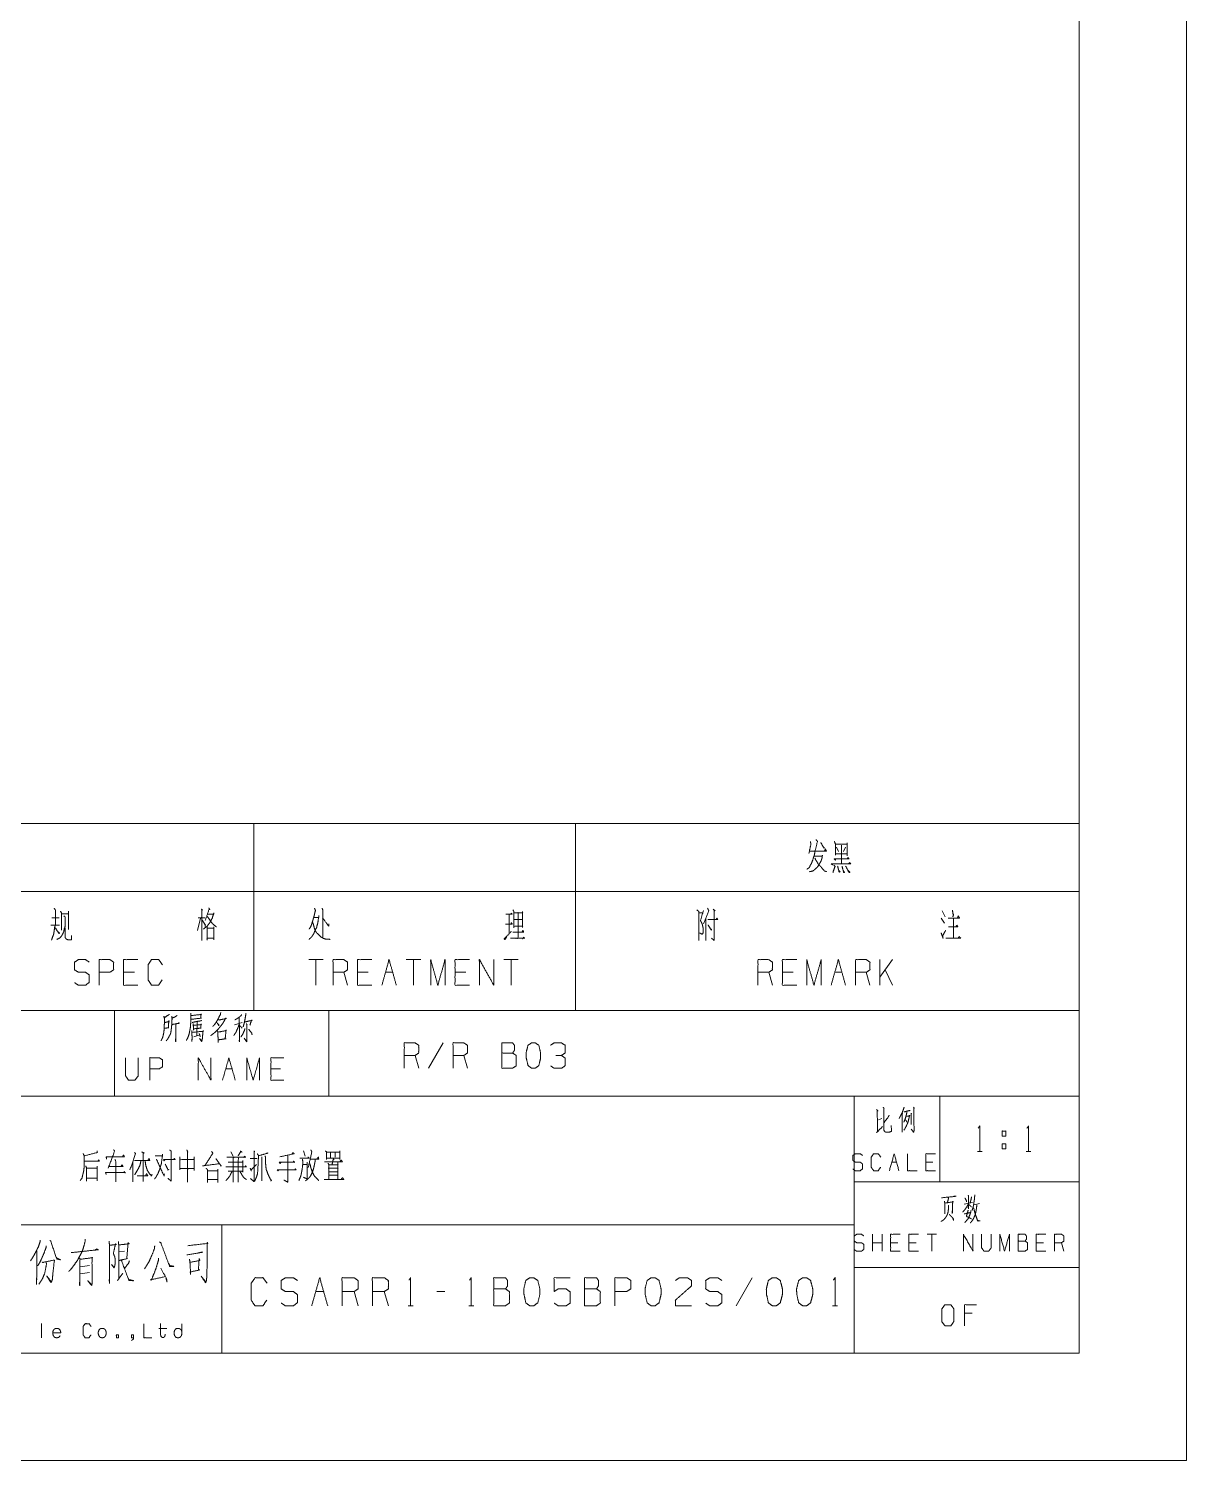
# Model space of a CAD drawing. Header units: millimetres. Extents: x 0 to 841, y 0 to 594.
# Drawn here: x 733 to 841, y 0 to 133.6 of the extents above; entities that cross this region are included whole.
import ezdxf

# ---------------------------------------------------------------- set-up
doc = ezdxf.new("R2010")
doc.units = ezdxf.units.MM
doc.layers.add('101', color=7, linetype='Continuous', true_color=0xffffff)

msp = doc.modelspace()

# ---------------------------------------------------------------- linework, layer by layer
at = {"layer": '101', "color": 133, "linetype": 'Continuous', "lineweight": 18}
for p, q in [((841, 0), (841, 594)), ((831, 10), (831, 584)), ((651, 42), (831, 42)), ((741, 42), (741, 34)), ((761, 42), (761, 34)), ((651, 34), (831, 34)), ((810, 34), (810, 10)), ((818, 34), (818, 26)), ((810, 26), (831, 26)), ((701, 22), (810, 22)), ((751, 22), (751, 10)), ((810, 18), (831, 18)), ((25, 10), (831, 10)), ((651, 10), (831, 10)), ((0, 0), (841, 0))]:
    msp.add_line(p, q, dxfattribs=at)
at = {"layer": '101', "color": 72, "linetype": 'Continuous', "lineweight": 18}
for p, q in [((729, 59.46), (754, 59.46)), ((754, 59.46), (754, 53.11)), ((754, 59.46), (784, 59.46)), ((784, 59.46), (784, 53.11)), ((784, 59.46), (831, 59.46)), ((831, 59.46), (831, 53.11)), ((808.27, 57.53), (809.36, 57.53)), ((809.36, 57.65), (809.36, 56.43)), ((806.33, 56.4), (807, 56.4)), ((808.29, 56.62), (809.36, 56.62)), ((808.36, 57.25), (808.55, 56.83)), ((808.83, 57.43), (808.83, 55.68)), ((809.19, 57.25), (809.01, 56.83)), ((729, 53.11), (754, 53.11)), ((754, 53.11), (784, 53.11)), ((754, 53.11), (754, 42)), ((784, 53.11), (831, 53.11)), ((784, 53.11), (784, 42)), ((831, 53.11), (831, 42)), ((736.1, 51.03), (736.7, 51.03)), ((736.7, 51.25), (736.7, 49.55)), ((777.81, 50.95), (777.81, 49.13)), ((795.52, 51.1), (795.87, 51.1)), ((796.84, 51.45), (797.02, 51.3)), ((818.21, 51.3), (818.51, 50.75)), ((735.06, 49.95), (735.87, 49.95)), ((735.15, 50.65), (735.82, 50.65)), ((749.02, 50.6), (748.74, 49.45)), ((759.6, 50.68), (760.03, 50.68)), ((778.25, 50.48), (779.03, 50.48)), ((796.17, 50.6), (796.17, 48.53)), ((818.12, 50.6), (818.42, 50.13)), ((742.85, 45.56), (741.84, 45.56)), ((760.45, 46.74), (759.11, 46.74)), ((759.78, 46.74), (759.78, 44.36)), ((762.73, 44.36), (762.39, 45.56)), ((764.67, 45.56), (763.66, 45.56)), ((766.27, 45.56), (766.94, 45.56)), ((769.56, 46.74), (768.21, 46.74)), ((768.88, 46.74), (768.88, 44.36)), ((773.77, 45.56), (772.76, 45.56)), ((778.66, 46.74), (777.32, 46.74)), ((777.99, 46.74), (777.99, 44.36)), ((802.37, 44.36), (802.04, 45.56)), ((804.31, 45.56), (803.31, 45.56)), ((808.19, 45.56), (808.87, 45.56)), ((811.48, 44.36), (811.14, 45.56)), ((812.41, 44.36), (812.41, 46.74)), ((813.58, 46.74), (812.41, 45.09)), ((813.58, 44.36), (812.91, 45.79)), ((729, 42), (754, 42)), ((754, 42), (784, 42)), ((784, 42), (831, 42)), ((748.7, 40.95), (748.68, 39.64)), ((752.19, 40.66), (752.91, 40.86)), ((748.4, 39.55), (748.95, 39.71)), ((771.65, 38.97), (770.3, 36.6)), ((769.37, 36.6), (769.04, 37.8)), ((773.92, 36.6), (773.59, 37.8)), ((751.37, 36.54), (751.96, 36.54)), ((756.48, 36.54), (755.59, 36.54)), ((812.26, 31.78), (812.58, 31.9)), ((823.82, 29.56), (824.16, 29.56)), ((823.82, 29.56), (823.82, 29.09)), ((744.79, 28.42), (745.46, 28.42)), ((751.85, 28.79), (752.06, 28.39)), ((754.75, 28.32), (754.75, 26.09)), ((758.61, 28.89), (758.79, 28.39)), ((761.59, 28.74), (761.59, 28.29)), ((821.51, 28.84), (821.94, 28.84)), ((826.06, 28.84), (826.49, 28.84)), ((738.4, 27.27), (739.36, 27.27)), ((739.36, 27.47), (739.36, 26.09)), ((741.97, 26.82), (741.88, 26.99)), ((742.71, 27.84), (742.71, 25.99)), ((743.96, 26.77), (743.88, 26.57)), ((758.54, 27.62), (758.91, 27.62)), ((760.97, 26.92), (761.82, 26.92)), ((813.52, 27.84), (813.96, 27.84)), ((817.35, 27.84), (816.69, 27.84)), ((738.4, 26.34), (739.38, 26.34)), ((753.69, 26.32), (754, 26.04)), ((760.97, 26.62), (761.8, 26.62)), ((820.26, 23.91), (821.05, 24.07)), ((821.16, 23.85), (821.7, 23.97)), ((811.72, 19.53), (811.72, 21.1)), ((812.61, 20.32), (811.72, 20.32)), ((812.61, 19.53), (812.61, 21.1)), ((814.08, 20.32), (813.41, 20.32)), ((815.78, 20.32), (815.11, 20.32)), ((817.7, 21.1), (816.81, 21.1)), ((817.25, 21.1), (817.25, 19.53)), ((827.66, 20.32), (826.99, 20.32)), ((829.58, 19.53), (829.36, 20.32)), ((739.33, 19.73), (739.14, 19.63)), ((741.92, 19.53), (741.4, 19.46)), ((738.65, 18.18), (737.79, 18.08)), ((737.79, 17.42), (738.65, 17.53)), ((800.48, 17.05), (799, 14.43)), ((759.77, 15.75), (760.51, 15.75)), ((763.71, 14.43), (763.34, 15.75)), ((766.54, 14.43), (766.16, 15.75)), ((771.82, 15.75), (771.08, 15.75)), ((768.39, 14.43), (768.86, 14.43)), ((774.05, 14.43), (774.51, 14.43)), ((807.99, 14.43), (808.46, 14.43)), ((821, 13.74), (820.31, 13.74)), ((734.19, 12.78), (734.19, 11.45)), ((745.13, 12.32), (745.87, 12.32))]:
    msp.add_line(p, q, dxfattribs=at)
for points, knots in [([(806.45, 57.95), (806.58, 57.78), (806.35, 56.83), (806.28, 56.48), (806.1, 55.93), (806.01, 55.7), (805.9, 55.53), (805.83, 55.35), (805.59, 55.18)], [0, 0, 0.069942, 0.388866, 0.505377, 0.693886, 0.772765, 0.839527, 0.901122, 1, 1]), ([(805.92, 57.78), (805.97, 57.53), (805.78, 56.65)], [0, 0, 0.221867, 1, 1]), ([(806.89, 57.68), (807.19, 57.13), (807.23, 57.22)], [0, 0, 0.855278, 1, 1]), ([(808.15, 57.78), (808.25, 57.55), (808.25, 56.48)], [0, 0, 0.187893, 1, 1]), ([(807.04, 56.5), (807, 56.2), (806.91, 55.93), (806.77, 55.68), (806.58, 55.38), (806.36, 55.18), (806.17, 55.02), (805.85, 54.95)], [0, 0, 0.143873, 0.28145, 0.418243, 0.588498, 0.72734, 0.844313, 1, 1]), ([(805.87, 56.88), (807.41, 56.88), (807.32, 57.08), (807.23, 56.88)], [0, 0, 0.778575, 0.889287, 1, 1]), ([(806.35, 56.2), (806.42, 56.05), (806.56, 55.83), (806.66, 55.65), (806.89, 55.43), (807.04, 55.23), (807.23, 55.02), (807.42, 54.95)], [0, 0, 0.098118, 0.255352, 0.376439, 0.566724, 0.711647, 0.876673, 1, 1]), ([(808.27, 56.12), (808.25, 56.03), (808.13, 56.15), (809.52, 56.15), (809.44, 56.28), (809.35, 56.15)], [0, 0, 0.051291, 0.14011, 0.845356, 0.922678, 1, 1]), ([(808.06, 55.68), (807.97, 55.58), (807.86, 55.68), (809.67, 55.68), (809.59, 55.8), (809.47, 55.68)], [0, 0, 0.055572, 0.116275, 0.86698, 0.926776, 1, 1]), ([(808.11, 55.55), (808.22, 55.45), (808.02, 54.88)], [0, 0, 0.193662, 1, 1]), ([(808.46, 55.48), (808.6, 54.9), (808.69, 54.95), (808.55, 55.1)], [0, 0, 0.658059, 0.770917, 1, 1]), ([(808.87, 55.48), (809.03, 54.88), (809.1, 54.88), (808.98, 55.08)], [0, 0, 0.669915, 0.746209, 1, 1]), ([(809.21, 55.48), (809.54, 54.85), (809.61, 54.9), (809.44, 55.08)], [0, 0, 0.679063, 0.761932, 1, 1]), ([(735.36, 51.55), (735.48, 51.35), (735.48, 50), (735.39, 49.7), (735.36, 49.38), (735.29, 49.03), (735.2, 48.83), (735.11, 48.55)], [0, 0, 0.07613, 0.5131, 0.614332, 0.720149, 0.835725, 0.906503, 1, 1]), ([(736.26, 50.83), (736.38, 50.73), (736.38, 49.85), (736.3, 49.6), (736.26, 49.38), (736.19, 49.2), (736.05, 48.95), (735.91, 48.78), (735.62, 48.63)], [0, 0, 0.062448, 0.405845, 0.509909, 0.599296, 0.673368, 0.786085, 0.874378, 1, 1]), ([(735.96, 51.25), (736.05, 51.1), (736.05, 49.5)], [0, 0, 0.098135, 1, 1]), ([(749.09, 51.45), (749.2, 51.35), (749.14, 51.43), (749.14, 48.53), (749.14, 50.65), (748.79, 50.65), (749.44, 50.65)], [0, 0, 0.023251, 0.037905, 0.50042, 0.839332, 0.895705, 1, 1]), ([(749.71, 51), (750.26, 51), (750.27, 51.1), (750.11, 50.62), (749.88, 50.18), (749.62, 49.85), (749.3, 49.6)], [0, 0, 0.220962, 0.261916, 0.463925, 0.66768, 0.836827, 1, 1]), ([(749.78, 51.58), (749.88, 51.43), (749.81, 51.45), (749.46, 50.38)], [0, 0, 0.13214, 0.186072, 1, 1]), ([(760.06, 50.85), (759.95, 50.13), (759.88, 49.9), (759.85, 49.73), (759.74, 49.55), (759.65, 49.35), (759.6, 49.2), (759.48, 49), (759.37, 48.85), (759.14, 48.63)], [0, 0, 0.296657, 0.392145, 0.464431, 0.547268, 0.635796, 0.700207, 0.795433, 0.869797, 1, 1]), ([(759.65, 51.55), (759.74, 51.33), (759.65, 51), (759.62, 50.83), (759.55, 50.6), (759.48, 50.35), (759.41, 50.13), (759.35, 49.93), (759.27, 49.77), (759.16, 49.6)], [0, 0, 0.116543, 0.278921, 0.364996, 0.478698, 0.603951, 0.717653, 0.817404, 0.901342, 1, 1]), ([(760.36, 51.53), (760.43, 51.35), (760.43, 48.83)], [0, 0, 0.069549, 1, 1]), ([(777.49, 50.98), (778.1, 50.98), (778.02, 51.08), (777.99, 50.95)], [0, 0, 0.704257, 0.847777, 1, 1]), ([(778.17, 51.38), (778.25, 51.23), (778.25, 49.73), (778.25, 49.85), (779.07, 49.85), (779.07, 49.73), (779.07, 51.23), (779.07, 51.12), (778.25, 51.12), (778.64, 51.12), (778.64, 48.73), (777.94, 48.73), (779.28, 48.73), (779.19, 48.78), (779.17, 48.83), (779.07, 48.67)], [0, 0, 0.016858, 0.162097, 0.1742, 0.25293, 0.265033, 0.410273, 0.419956, 0.498685, 0.536336, 0.768719, 0.837177, 0.967248, 0.97708, 0.982216, 1, 1]), ([(795.34, 51.38), (795.5, 51.23), (795.5, 48.53)], [0, 0, 0.074913, 1, 1]), ([(795.94, 51.33), (795.66, 50.38), (795.77, 50.2), (795.84, 50.02), (795.91, 49.68), (795.91, 49.25), (795.84, 49.1), (795.59, 49.23)], [0, 0, 0.379815, 0.458216, 0.53054, 0.667364, 0.830219, 0.893762, 1, 1]), ([(796.33, 51.53), (796.44, 51.3), (795.96, 50.08)], [0, 0, 0.159091, 1, 1]), ([(796.95, 51.35), (796.95, 48.53), (796.68, 48.75)], [0, 0, 0.890393, 1, 1]), ([(818.78, 50.62), (819.84, 50.62), (819.71, 50.83), (819.66, 50.65)], [0, 0, 0.71726, 0.876312, 1, 1]), ([(819.17, 51.35), (819.26, 50.87), (819.27, 50.98), (819.22, 50.75)], [0, 0, 0.592181, 0.716654, 1, 1]), ([(735.47, 49.7), (735.82, 49.17), (735.87, 49.23), (735.73, 49.33)], [0, 0, 0.720073, 0.802972, 1, 1]), ([(736.4, 49.7), (736.4, 48.78), (736.49, 48.65), (736.63, 48.6), (736.99, 48.6), (736.99, 48.98)], [0, 0, 0.472768, 0.55099, 0.627679, 0.808336, 1, 1]), ([(749.18, 50.43), (749.48, 49.95), (749.48, 50.02), (749.44, 49.83)], [0, 0, 0.668987, 0.758254, 1, 1]), ([(749.62, 49.8), (749.62, 48.55), (749.62, 48.73), (750.26, 48.73), (750.26, 48.6), (750.26, 49.8), (750.26, 49.68), (749.69, 49.68)], [0, 0, 0.306602, 0.349526, 0.505604, 0.536265, 0.830602, 0.861262, 1, 1]), ([(749.64, 50.78), (749.81, 50.55), (750.01, 50.25), (750.18, 50.05), (750.5, 49.8)], [0, 0, 0.217567, 0.489372, 0.692334, 1, 1]), ([(759.48, 50.2), (759.55, 50.02), (759.6, 49.83), (759.64, 49.65), (759.81, 49.3), (759.9, 49.2), (760.15, 48.95), (760.29, 48.83), (760.47, 48.73), (760.71, 48.65), (760.94, 48.65), (761.12, 48.63)], [0, 0, 0.075191, 0.157625, 0.228746, 0.384954, 0.438123, 0.57826, 0.653442, 0.734324, 0.837338, 0.928876, 1, 1]), ([(760.4, 50.65), (760.98, 49.85), (760.98, 50.08)], [0, 0, 0.814828, 1, 1]), ([(777.48, 50.05), (778.1, 50.05), (778.02, 50.2), (777.99, 50.08)], [0, 0, 0.676582, 0.857942, 1, 1]), ([(778.17, 49.3), (779.17, 49.3), (779.1, 49.48), (779.03, 49.33)], [0, 0, 0.739682, 0.878253, 1, 1]), ([(796.35, 50.48), (797.27, 50.48), (797.2, 50.62), (797.14, 50.5)], [0, 0, 0.752913, 0.888751, 1, 1]), ([(796.37, 50), (796.68, 49.48), (796.7, 49.58), (796.61, 49.6)], [0, 0, 0.760424, 0.886218, 1, 1]), ([(818.12, 49.23), (818.3, 48.73), (818.27, 48.95), (818.53, 49.48)], [0, 0, 0.393943, 0.563123, 1, 1]), ([(819.26, 50.6), (819.26, 48.75), (818.55, 48.75), (819.94, 48.75), (819.8, 48.9), (819.71, 48.75)], [0, 0, 0.426898, 0.590045, 0.912258, 0.959824, 1, 1]), ([(818.8, 49.8), (819.68, 49.8), (819.59, 49.95), (819.5, 49.83)], [0, 0, 0.72982, 0.873606, 1, 1]), ([(777.57, 48.85), (777.41, 48.6), (777.34, 48.67), (778.02, 49.38)], [0, 0, 0.214444, 0.28903, 1, 1]), ([(739.56, 44.36), (739.56, 46.74), (740.57, 46.74), (740.91, 46.51), (740.91, 45.79), (740.55, 45.56), (739.56, 45.56)], [0, 0, 0.40114, 0.571306, 0.639585, 0.762039, 0.832809, 1, 1]), ([(743.18, 44.36), (741.84, 44.36), (741.84, 46.74), (743.18, 46.74)], [0, 0, 0.265394, 0.734606, 1, 1]), ([(761.38, 44.36), (761.38, 46.74), (762.39, 46.74), (762.73, 46.51), (762.73, 45.79), (762.39, 45.56), (761.38, 45.56)], [0, 0, 0.400956, 0.571043, 0.639279, 0.761676, 0.829913, 1, 1]), ([(765, 44.36), (763.66, 44.36), (763.66, 46.74), (765, 46.74)], [0, 0, 0.265387, 0.734613, 1, 1]), ([(774.11, 44.36), (772.76, 44.36), (772.76, 46.74), (774.11, 46.74)], [0, 0, 0.265387, 0.734613, 1, 1]), ([(801.03, 44.36), (801.03, 46.74), (802.04, 46.74), (802.37, 46.51), (802.37, 45.79), (802.04, 45.56), (801.03, 45.56)], [0, 0, 0.400956, 0.571043, 0.639279, 0.761676, 0.829913, 1, 1]), ([(804.65, 44.36), (803.31, 44.36), (803.31, 46.74), (804.65, 46.74)], [0, 0, 0.265387, 0.734613, 1, 1]), ([(810.14, 44.36), (810.14, 46.74), (811.14, 46.74), (811.48, 46.51), (811.48, 45.79), (811.14, 45.56), (810.14, 45.56)], [0, 0, 0.400946, 0.57103, 0.639276, 0.76167, 0.829917, 1, 1]), ([(737.27, 44.59), (737.6, 44.36), (738.29, 44.36), (738.63, 44.61), (738.63, 45.31), (738.29, 45.56), (737.62, 45.56), (737.27, 45.79), (737.27, 46.51), (737.62, 46.74), (738.29, 46.74), (738.63, 46.51)], [0, 0, 0.06804, 0.18406, 0.254518, 0.372334, 0.442792, 0.555847, 0.626369, 0.748394, 0.818916, 0.931971, 1, 1]), ([(745.44, 44.84), (745.11, 44.36), (744.45, 44.36), (744.12, 44.84), (744.12, 46.26), (744.45, 46.74), (745.12, 46.74), (745.46, 46.26)], [0, 0, 0.114572, 0.243362, 0.357934, 0.638582, 0.753153, 0.885428, 1, 1]), ([(770.49, 44.36), (770.49, 46.74), (771.16, 44.36), (771.83, 46.74), (771.83, 44.36)], [0, 0, 0.245192, 0.499999, 0.754808, 1, 1]), ([(775.04, 44.36), (775.04, 46.74), (776.38, 44.36), (776.38, 46.74)], [0, 0, 0.317575, 0.682425, 1, 1]), ([(805.58, 44.36), (805.58, 46.74), (806.25, 44.36), (806.93, 46.74), (806.93, 44.36)], [0, 0, 0.245192, 0.5, 0.754808, 1, 1]), ([(807.86, 44.36), (808.53, 46.74), (809.2, 44.36)], [0, 0, 0.500002, 1, 1]), ([(746.11, 41.63), (746.04, 41.59), (745.62, 41.3), (745.59, 41.48), (745.64, 41.3), (745.64, 40.72), (745.62, 40.37), (745.61, 40.13), (745.58, 39.89), (745.53, 39.67), (745.47, 39.44), (745.39, 39.29), (745.33, 39.16)], [0, 0, 0.024358, 0.186804, 0.243941, 0.30215, 0.48502, 0.597665, 0.675192, 0.753198, 0.825095, 0.898193, 0.953349, 1, 1]), ([(746.84, 41.54), (746.59, 41.37), (746.36, 41.3), (746.33, 41.48), (746.36, 41.21), (746.34, 40.95), (746.33, 40.66), (746.31, 40.42), (746.28, 40.19), (746.25, 39.95), (746.2, 39.78), (746.12, 39.64), (746.04, 39.49), (745.97, 39.36), (745.89, 39.25), (745.81, 39.16)], [0, 0, 0.096324, 0.172942, 0.229417, 0.313416, 0.396985, 0.487493, 0.564123, 0.634336, 0.711435, 0.768976, 0.817389, 0.871907, 0.920319, 0.962889, 1, 1]), ([(748.1, 41.74), (748.12, 41.54), (748.12, 41.19), (748.1, 40.86), (748.09, 40.64), (748.06, 40.35), (748.01, 40.11), (747.96, 39.84), (747.9, 39.64), (747.82, 39.44), (747.7, 39.2)], [0, 0, 0.076502, 0.212086, 0.339339, 0.42429, 0.535101, 0.630035, 0.733298, 0.813238, 0.895177, 1, 1]), ([(748.15, 41.52), (749.12, 41.63), (749.07, 41.67), (749.03, 41.28), (749.1, 41.28), (748.14, 41.17)], [0, 0, 0.391098, 0.416931, 0.577599, 0.608935, 1, 1]), ([(750.9, 41.81), (750.88, 41.65), (750.7, 41.3), (750.59, 41.08), (750.46, 40.88), (750.31, 40.66), (750.15, 40.5)], [0, 0, 0.101774, 0.363758, 0.525144, 0.678925, 0.856082, 1, 1]), ([(752.85, 41.63), (752.82, 41.54), (752.62, 41.37), (752.4, 41.21), (752.21, 41.12)], [0, 0, 0.111865, 0.433081, 0.752679, 1, 1]), ([(753.26, 41.72), (753.24, 41.61), (753.16, 41.14), (753.1, 40.84), (752.99, 40.46)], [0, 0, 0.086567, 0.451627, 0.69647, 1, 1]), ([(745.67, 40.31), (745.7, 40.33), (746.06, 40.39), (746.01, 40.37), (746.06, 41.06), (746.09, 40.97), (745.65, 40.86)], [0, 0, 0.022661, 0.239272, 0.269968, 0.676961, 0.732538, 1, 1]), ([(746.34, 40.68), (747.04, 40.81), (747, 40.84), (746.92, 40.79)], [0, 0, 0.834838, 0.895269, 1, 1]), ([(746.7, 40.72), (746.7, 39.09), (746.68, 39.2), (746.7, 39.38)], [0, 0, 0.849783, 0.907772, 1, 1]), ([(748.2, 40.13), (748.21, 39.93), (748.23, 39.42), (748.21, 39.09), (748.2, 39.18), (748.23, 39.4)], [0, 0, 0.147473, 0.523366, 0.768668, 0.835025, 1, 1]), ([(748.23, 39.95), (749.29, 40.06), (749.26, 40.13), (749.24, 40.02), (749.2, 39.51), (749.18, 39.31), (749.12, 39.09), (748.92, 39.38), (749.14, 39.16)], [0, 0, 0.374095, 0.399768, 0.438846, 0.617606, 0.687475, 0.767902, 0.891111, 1, 1]), ([(749.1, 41.08), (749.06, 41.03), (748.67, 40.97), (748.45, 40.92), (748.25, 40.88)], [0, 0, 0.072227, 0.516561, 0.766819, 1, 1]), ([(748.32, 40.77), (748.34, 40.61), (748.37, 40.17), (748.35, 40.28), (749.09, 40.35), (749.03, 40.35), (749.07, 40.75), (749.1, 40.68), (748.34, 40.61)], [0, 0, 0.056491, 0.217479, 0.258026, 0.525926, 0.548657, 0.694187, 0.720809, 1, 1]), ([(750.68, 41.12), (750.73, 41.1), (751.43, 41.25), (751.38, 41.3), (751.26, 41.08), (751.12, 40.84), (750.98, 40.64), (750.82, 40.44), (750.65, 40.24), (750.46, 40.04), (750.26, 39.86), (750.1, 39.75), (749.98, 39.64)], [0, 0, 0.017111, 0.254613, 0.275879, 0.359635, 0.452281, 0.532638, 0.61608, 0.702803, 0.792986, 0.881815, 0.944949, 1, 1]), ([(750.51, 40.88), (750.54, 40.86), (750.71, 40.66), (750.73, 40.55), (750.66, 40.7)], [0, 0, 0.065972, 0.519561, 0.712123, 1, 1]), ([(750.59, 40.08), (750.62, 40.02), (750.65, 39.47), (750.66, 39.4), (750.66, 39), (750.65, 39.18), (750.65, 39.25), (751.41, 39.36), (751.32, 39.36), (751.4, 40.17), (751.43, 40.13), (751.38, 40.11), (750.63, 39.97)], [0, 0, 0.018823, 0.160984, 0.178483, 0.280676, 0.326272, 0.343304, 0.542016, 0.566103, 0.777121, 0.791032, 0.804356, 1, 1]), ([(752.63, 40.75), (752.54, 40.46), (752.43, 40.22), (752.33, 39.97), (752.24, 39.84), (752.13, 39.67)], [0, 0, 0.251924, 0.474148, 0.691346, 0.826684, 1, 1]), ([(752.63, 41.3), (752.65, 39.55), (752.66, 39.07), (752.63, 39.16), (752.65, 39.36)], [0, 0, 0.691288, 0.883891, 0.921008, 1, 1]), ([(752.65, 40.59), (752.85, 40.42), (752.9, 40.33)], [0, 0, 0.729151, 1, 1]), ([(753.15, 40.31), (753.13, 40.19), (752.96, 39.8), (752.79, 39.53)], [0, 0, 0.129627, 0.632972, 1, 1]), ([(753.29, 40.77), (753.36, 40.66), (753.33, 40.68), (753.35, 39.51), (753.35, 39.22), (753.33, 39.07), (753.08, 39.42), (753.33, 39.11)], [0, 0, 0.051679, 0.06628, 0.513621, 0.623337, 0.682713, 0.848091, 1, 1]), ([(753.13, 40.92), (753.83, 41.08), (753.77, 41.1), (753.63, 40.61)], [0, 0, 0.557077, 0.608361, 1, 1]), ([(753.51, 40.24), (753.79, 39.89), (753.83, 39.71)], [0, 0, 0.711827, 1, 1]), ([(748.9, 39.84), (748.96, 39.67), (748.99, 39.53)], [0, 0, 0.579189, 1, 1]), ([(768.03, 36.6), (768.03, 38.97), (769.04, 38.97), (769.37, 38.75), (769.37, 38.02), (769.04, 37.8), (768.03, 37.8)], [0, 0, 0.400956, 0.571043, 0.639279, 0.761676, 0.829913, 1, 1]), ([(772.58, 36.6), (772.58, 38.97), (773.59, 38.97), (773.92, 38.75), (773.92, 38.02), (773.59, 37.8), (772.58, 37.8)], [0, 0, 0.400958, 0.571032, 0.63928, 0.761678, 0.829926, 1, 1]), ([(777.13, 38.02), (777.13, 38.97), (778.14, 38.97), (778.3, 38.75), (778.3, 38.27), (778.14, 38.02), (777.13, 38.02), (777.13, 36.6), (778.12, 36.6), (778.46, 36.82), (778.46, 37.8), (778.14, 38.02)], [0, 0, 0.115916, 0.238846, 0.272469, 0.330427, 0.366583, 0.489514, 0.663388, 0.784159, 0.833485, 0.952452, 1, 1]), ([(780.24, 36.6), (780.58, 36.85), (780.75, 37.55), (780.75, 38.02), (780.58, 38.75), (780.24, 38.97), (779.91, 38.97), (779.57, 38.75), (779.39, 38.02), (779.41, 37.55), (779.57, 36.85), (779.91, 36.6), (780.24, 36.6)], [0, 0, 0.06753, 0.183974, 0.260586, 0.380944, 0.446146, 0.500303, 0.565505, 0.685866, 0.762532, 0.878313, 0.945843, 1, 1]), ([(782.69, 37.8), (783.03, 38.02), (783.03, 38.75), (782.69, 38.97), (782.01, 38.97), (781.67, 38.75)], [0, 0, 0.153862, 0.429847, 0.583709, 0.846112, 1, 1]), ([(742.02, 37.58), (742.02, 35.9), (742.3, 35.48), (742.89, 35.48), (743.2, 35.9), (743.2, 37.58)], [0, 0, 0.337152, 0.438605, 0.557781, 0.662848, 1, 1]), ([(744.28, 35.48), (744.28, 37.58), (745.17, 37.58), (745.47, 37.38), (745.47, 36.74), (745.15, 36.54), (744.28, 36.54)], [0, 0, 0.401146, 0.571301, 0.639587, 0.762042, 0.832818, 1, 1]), ([(748.81, 35.48), (748.81, 37.58), (749.99, 35.48), (749.99, 37.58)], [0, 0, 0.317574, 0.682426, 1, 1]), ([(751.07, 35.48), (751.66, 37.58), (752.26, 35.48)], [0, 0, 0.499997, 1, 1]), ([(753.33, 35.48), (753.33, 37.58), (753.93, 35.48), (754.52, 37.58), (754.52, 35.48)], [0, 0, 0.245192, 0.499999, 0.754808, 1, 1]), ([(756.78, 35.48), (755.59, 35.48), (755.59, 37.58), (756.78, 37.58)], [0, 0, 0.265391, 0.734609, 1, 1]), ([(781.69, 36.82), (782.01, 36.6), (782.69, 36.6), (783.03, 36.82), (783.03, 37.55), (782.69, 37.8), (782.18, 37.8)], [0, 0, 0.124124, 0.343693, 0.472438, 0.703371, 0.836713, 1, 1]), ([(812.1, 32.75), (812.24, 32.62), (812.16, 32.67), (812.18, 30.68), (812.1, 30.6), (812.65, 31.16)], [0, 0, 0.060271, 0.090744, 0.714589, 0.752492, 1, 1]), ([(812.7, 32.98), (812.81, 32.83), (812.77, 32.87), (812.77, 32.44), (812.77, 31.61), (812.77, 31.32), (812.77, 31.22), (812.78, 30.82), (812.83, 30.72), (812.89, 30.66), (813.02, 30.62), (813.28, 30.64), (813.47, 30.7), (813.49, 30.72), (813.46, 31.26)], [0, 0, 0.050888, 0.067372, 0.186118, 0.4123, 0.491465, 0.519738, 0.627249, 0.65796, 0.681273, 0.718988, 0.79117, 0.845839, 0.852764, 1, 1]), ([(812.77, 31.51), (813.19, 32.05), (813.27, 32.23)], [0, 0, 0.77398, 1, 1]), ([(814.66, 32.98), (814.64, 32.87), (814.47, 32.42), (814.32, 32.15), (814.2, 31.9)], [0, 0, 0.089072, 0.504979, 0.766001, 1, 1]), ([(814.5, 32.42), (814.48, 30.66), (814.47, 30.78), (814.47, 30.8), (814.48, 30.99)], [0, 0, 0.841012, 0.900786, 0.910681, 1, 1]), ([(814.91, 32.5), (814.92, 32.46), (814.85, 32.17), (814.77, 31.9), (814.7, 31.71), (814.64, 31.57)], [0, 0, 0.044891, 0.350478, 0.63559, 0.840224, 1, 1]), ([(814.91, 32.11), (815.2, 32.17), (815.17, 32.23), (815.14, 32), (815.08, 31.8), (815.05, 31.63), (814.99, 31.47), (814.92, 31.32), (814.85, 31.16), (814.77, 31.03), (814.7, 30.89), (814.64, 30.82)], [0, 0, 0.158182, 0.194476, 0.315843, 0.429568, 0.518472, 0.611327, 0.697145, 0.792857, 0.869066, 0.954883, 1, 1]), ([(814.67, 32.56), (814.7, 32.54), (814.73, 32.54), (815.24, 32.67), (815.2, 32.67), (815.13, 32.62)], [0, 0, 0.049781, 0.090425, 0.822292, 0.883256, 1, 1]), ([(815.55, 32.96), (815.61, 32.87), (815.58, 32.85), (815.59, 30.8), (815.59, 30.78), (815.58, 30.66), (815.55, 30.62), (815.32, 30.93), (815.55, 30.64), (815.58, 30.72)], [0, 0, 0.031372, 0.042462, 0.676473, 0.682877, 0.721567, 0.737252, 0.857566, 0.97283, 1, 1]), ([(815.33, 32.4), (815.36, 32.36), (815.33, 32.34), (815.33, 31.34), (815.32, 31.45), (815.33, 31.57)], [0, 0, 0.038712, 0.066084, 0.824707, 0.904517, 1, 1]), ([(814.76, 31.8), (814.89, 31.67), (814.92, 31.57)], [0, 0, 0.6273, 1, 1]), ([(821.58, 31.01), (821.72, 31.21), (821.72, 28.84)], [0, 0, 0.093504, 1, 1]), ([(823.82, 30.26), (823.82, 30.74), (824.16, 30.74), (824.16, 30.26), (823.82, 30.26)], [0, 0, 0.29293, 0.5, 0.79293, 1, 1]), ([(826.13, 31.01), (826.28, 31.21), (826.28, 28.84)], [0, 0, 0.093487, 1, 1]), ([(824.16, 29.56), (824.16, 29.09), (823.82, 29.09)], [0, 0, 0.585862, 1, 1]), ([(738.16, 28.44), (738.16, 27.39), (738.14, 27.24), (738.12, 27.04), (738.05, 26.74), (738, 26.54), (737.96, 26.34), (737.79, 26.12)], [0, 0, 0.436376, 0.499148, 0.582588, 0.71069, 0.796678, 0.881083, 1, 1]), ([(739.36, 28.89), (739.39, 28.74), (738.16, 28.42), (738.07, 28.64)], [0, 0, 0.092005, 0.855687, 1, 1]), ([(738.21, 27.92), (739.57, 27.92), (739.53, 28.07), (739.46, 27.94)], [0, 0, 0.820513, 0.913426, 1, 1]), ([(740.24, 28.12), (740.22, 28.32), (741.92, 28.32), (741.83, 28.52), (741.74, 28.34)], [0, 0, 0.086829, 0.820649, 0.915212, 1, 1]), ([(740.91, 28.99), (741, 28.87), (740.4, 27.27)], [0, 0, 0.082208, 1, 1]), ([(741.02, 28.09), (741.1, 27.97), (741.1, 25.99)], [0, 0, 0.071939, 1, 1]), ([(742.85, 28.74), (742.96, 28.64), (742.43, 27.12)], [0, 0, 0.082786, 1, 1]), ([(742.87, 27.99), (744.28, 27.99), (744.21, 28.17), (744.11, 28.04)], [0, 0, 0.800388, 0.907226, 1, 1]), ([(743.54, 28.79), (743.75, 28.69), (743.66, 28.67), (743.66, 26.04)], [0, 0, 0.079447, 0.11057, 1, 1]), ([(745.48, 28.57), (745.36, 27.69), (745.32, 27.57), (745.25, 27.37), (745.2, 27.14), (745.11, 26.94), (745.04, 26.74), (744.95, 26.62), (744.86, 26.44), (744.72, 26.27)], [0, 0, 0.358964, 0.411735, 0.497902, 0.591799, 0.680621, 0.766787, 0.828974, 0.908613, 1, 1]), ([(744.9, 28.12), (745.62, 26.52), (745.64, 26.74)], [0, 0, 0.886135, 1, 1]), ([(745.69, 28.07), (745.6, 27.94), (745.57, 28.09), (746.65, 28.09), (746.56, 28.19), (746.49, 28.07)], [0, 0, 0.092089, 0.184783, 0.833335, 0.913617, 1, 1]), ([(746.13, 28.97), (746.28, 28.87), (746.28, 26.07), (745.98, 26.32)], [0, 0, 0.051479, 0.883809, 1, 1]), ([(747.74, 28.99), (747.83, 28.77), (747.81, 28.82), (747.81, 25.97), (747.81, 27.24), (747.14, 27.24), (748.41, 27.24), (748.41, 27.04), (748.41, 28.32), (748.41, 28.07), (747.1, 28.07), (747.1, 28.32), (747.1, 27.12)], [0, 0, 0.022286, 0.027176, 0.289924, 0.407469, 0.469387, 0.586708, 0.605146, 0.722691, 0.745739, 0.866321, 0.889369, 1, 1]), ([(750.05, 28.82), (750.19, 28.67), (750.16, 28.67), (749.43, 27.52), (749.22, 27.49), (750.79, 27.69), (750.95, 27.47), (750.46, 28.17)], [0, 0, 0.045486, 0.053292, 0.353157, 0.400266, 0.750091, 0.810879, 1, 1]), ([(751.46, 28.29), (753.23, 28.29), (753.12, 28.39), (753.07, 28.27)], [0, 0, 0.862593, 0.93374, 1, 1]), ([(752.06, 25.97), (752.06, 28.29), (752.54, 28.29), (752.54, 25.97)], [0, 0, 0.453467, 0.546533, 1, 1]), ([(752.73, 28.89), (752.89, 28.77), (752.77, 28.82), (752.52, 28.42)], [0, 0, 0.250982, 0.416492, 1, 1]), ([(753.99, 28.87), (754.07, 28.82), (754.02, 28.87), (754.02, 25.99), (754.02, 28.19), (753.65, 28.19), (754.3, 28.19)], [0, 0, 0.016184, 0.027796, 0.485987, 0.836603, 0.895769, 1, 1]), ([(754.3, 28.62), (754.43, 28.47), (754.34, 26.79), (754.23, 26.42), (754.07, 26.07)], [0, 0, 0.073481, 0.707416, 0.854698, 1, 1]), ([(754.46, 28.44), (755.29, 28.69), (755.17, 28.69), (755.17, 28.64)], [0, 0, 0.833179, 0.951977, 1, 1]), ([(755.06, 28.42), (755.08, 27.92), (755.1, 27.49), (755.15, 27.14), (755.33, 26.67), (755.51, 26.29), (755.63, 26.12), (755.66, 26.17), (755.58, 26.07)], [0, 0, 0.191687, 0.354659, 0.490284, 0.684467, 0.843291, 0.925415, 0.948866, 1, 1]), ([(757.57, 28.62), (757.66, 28.74), (757.75, 28.62), (756.42, 28.34)], [0, 0, 0.092221, 0.184443, 1, 1]), ([(757.16, 28.42), (757.16, 25.97), (756.79, 26.17)], [0, 0, 0.853178, 1, 1]), ([(758.54, 28.12), (758.56, 27.64), (758.49, 27.14), (758.45, 26.92), (758.38, 26.57), (758.31, 26.39), (758.19, 26.12)], [0, 0, 0.231254, 0.476931, 0.587736, 0.761457, 0.853281, 1, 1]), ([(758.29, 28.22), (759.16, 28.22), (759.07, 28.32), (759.02, 28.17)], [0, 0, 0.747488, 0.862674, 1, 1]), ([(759.72, 28.12), (759.71, 27.94), (759.65, 27.62), (759.6, 27.39), (759.53, 27.12), (759.44, 26.87), (759.32, 26.62), (759.16, 26.39), (758.98, 26.22), (758.8, 26.09)], [0, 0, 0.076299, 0.219154, 0.319431, 0.442606, 0.557636, 0.678634, 0.798173, 0.906079, 1, 1]), ([(759.3, 28.99), (759.4, 28.79), (759.07, 27.34)], [0, 0, 0.132006, 1, 1]), ([(759.26, 28.12), (760.04, 28.12), (760.02, 28.32), (759.88, 28.17)], [0, 0, 0.656503, 0.825993, 1, 1]), ([(760.66, 28.87), (760.76, 28.82), (760.76, 28.07), (760.76, 28.22), (762, 28.22), (762, 28.09), (762, 28.89), (762, 28.77), (760.76, 28.77), (761.15, 28.77), (761.15, 28.22)], [0, 0, 0.021385, 0.158232, 0.185601, 0.411354, 0.434162, 0.580133, 0.60294, 0.828694, 0.899645, 1, 1]), ([(761.38, 28.22), (761.47, 28.04), (761.4, 28.12), (761.29, 27.62)], [0, 0, 0.241967, 0.36917, 1, 1]), ([(809.89, 27.19), (810.11, 27.04), (810.57, 27.04), (810.79, 27.21), (810.79, 27.67), (810.57, 27.84), (810.12, 27.84), (809.89, 27.99), (809.89, 28.47), (810.12, 28.62), (810.57, 28.62), (810.79, 28.47)], [0, 0, 0.068029, 0.184061, 0.254519, 0.372336, 0.442795, 0.555844, 0.62637, 0.748395, 0.818922, 0.931971, 1, 1]), ([(812.47, 27.36), (812.25, 27.04), (811.82, 27.04), (811.6, 27.36), (811.6, 28.3), (811.82, 28.62), (812.26, 28.62), (812.49, 28.3)], [0, 0, 0.114562, 0.243354, 0.35793, 0.638579, 0.753155, 0.885438, 1, 1]), ([(814.99, 28.62), (814.99, 27.04), (815.88, 27.04)], [0, 0, 0.638726, 1, 1]), ([(817.58, 27.04), (816.69, 27.04), (816.69, 28.62), (817.58, 28.62)], [0, 0, 0.265394, 0.734606, 1, 1]), ([(738.3, 27.49), (738.39, 27.29), (738.39, 26.07)], [0, 0, 0.151463, 1, 1]), ([(740.22, 26.67), (740.15, 26.87), (741.99, 26.87), (741.88, 26.92)], [0, 0, 0.097862, 0.945896, 1, 1]), ([(740.47, 27.44), (741.78, 27.44), (741.69, 27.59), (741.6, 27.44)], [0, 0, 0.789768, 0.894872, 1, 1]), ([(743.45, 27.94), (743.36, 27.52), (743.13, 27.09), (742.87, 26.67)], [0, 0, 0.306105, 0.646792, 1, 1]), ([(743.1, 26.57), (744.09, 26.57), (743.96, 26.79)], [0, 0, 0.793998, 1, 1]), ([(743.84, 27.97), (743.91, 27.52), (744.05, 27.09), (744.3, 26.69), (744.46, 26.64), (744.51, 26.67), (744.37, 26.52)], [0, 0, 0.252327, 0.500435, 0.760985, 0.853355, 0.885816, 1, 1]), ([(745.73, 27.64), (745.99, 27.09), (746.05, 27.17)], [0, 0, 0.869191, 1, 1]), ([(749.54, 27.27), (749.68, 27.12), (749.68, 25.94), (749.68, 26.22), (750.63, 26.22), (750.63, 25.92), (750.63, 27.17), (750.63, 27.04), (749.7, 27.04)], [0, 0, 0.039471, 0.264463, 0.31712, 0.499887, 0.557332, 0.796686, 0.820621, 1, 1]), ([(751.37, 27.39), (753.3, 27.39), (753.23, 27.49), (753.19, 27.39)], [0, 0, 0.893955, 0.95078, 1, 1]), ([(751.94, 26.92), (751.85, 26.77), (751.73, 26.52), (751.57, 26.32), (751.39, 26.12)], [0, 0, 0.178477, 0.464406, 0.726374, 1, 1]), ([(751.6, 27.84), (752.95, 27.84), (752.95, 27.99), (752.95, 26.92), (752.95, 26.99), (751.6, 26.99), (752.89, 26.99), (752.89, 26.94)], [0, 0, 0.252171, 0.280331, 0.482142, 0.496221, 0.748392, 0.990614, 1, 1]), ([(752.72, 26.92), (752.81, 26.79), (752.89, 26.62), (753.05, 26.39), (753.3, 26.22)], [0, 0, 0.165006, 0.376318, 0.67332, 1, 1]), ([(753.65, 27.27), (753.76, 27.02), (753.72, 27.09), (754.23, 27.62)], [0, 0, 0.249569, 0.325746, 1, 1]), ([(756.3, 27.12), (756.26, 27.02), (756.17, 27.12), (757.94, 27.12), (757.85, 27.22), (757.82, 27.09)], [0, 0, 0.04671, 0.105494, 0.884003, 0.942789, 1, 1]), ([(756.51, 27.82), (756.44, 27.69), (756.37, 27.82), (757.82, 27.82), (757.71, 27.92), (757.66, 27.82)], [0, 0, 0.071964, 0.143929, 0.870229, 0.943285, 1, 1]), ([(758.96, 27.82), (758.96, 26.27), (758.61, 26.44)], [0, 0, 0.797155, 1, 1]), ([(759.21, 27.72), (759.26, 27.57), (759.3, 27.34), (759.39, 27.09), (759.51, 26.79), (759.62, 26.57), (759.79, 26.39), (760.04, 26.12)], [0, 0, 0.086278, 0.209801, 0.353606, 0.52959, 0.664497, 0.799366, 1, 1]), ([(760.57, 27.87), (762.25, 27.87), (762.16, 28.04), (762.05, 27.94)], [0, 0, 0.830853, 0.927863, 1, 1]), ([(760.92, 27.74), (760.99, 27.59), (760.99, 26.27), (760.99, 27.59), (761.84, 27.59), (761.84, 27.79), (761.84, 26.27), (761.84, 27.27), (760.92, 27.27), (761.82, 27.27)], [0, 0, 0.020198, 0.181592, 0.342987, 0.446328, 0.470689, 0.656444, 0.778251, 0.890203, 1, 1]), ([(760.55, 26.22), (762.39, 26.22), (762.26, 26.39), (762.16, 26.27)], [0, 0, 0.829345, 0.926032, 1, 1]), ([(818.16, 24.51), (819.51, 24.65), (819.45, 24.67), (819.3, 24.65)], [0, 0, 0.865802, 0.9055, 1, 1]), ([(818.43, 24.18), (818.46, 24.01), (818.47, 23.58), (818.47, 23), (818.46, 23.08), (818.46, 23.23)], [0, 0, 0.119125, 0.427226, 0.837795, 0.897357, 1, 1]), ([(818.46, 24.01), (819.25, 24.14), (819.2, 24.18), (819.19, 23.83), (819.19, 23.45), (819.17, 23.23), (819.16, 23.04), (819.14, 23.12), (819.17, 23.31)], [0, 0, 0.351973, 0.378523, 0.533486, 0.697422, 0.797811, 0.880032, 0.917027, 1, 1]), ([(818.78, 24.57), (818.81, 24.45), (818.7, 24.05)], [0, 0, 0.238942, 1, 1]), ([(820.34, 24.49), (820.47, 24.26), (820.5, 24.12)], [0, 0, 0.640215, 1, 1]), ([(820.65, 24.76), (820.68, 24.61), (820.68, 23.47), (820.65, 23.62), (820.68, 23.74)], [0, 0, 0.094653, 0.823642, 0.918296, 1, 1]), ([(820.94, 24.61), (820.94, 24.51), (820.83, 24.03)], [0, 0, 0.174306, 1, 1]), ([(821.25, 24.8), (821.25, 24.67), (821.24, 24.45), (821.19, 24.16), (821.15, 23.85), (821.09, 23.6), (821.02, 23.37), (821, 23.31)], [0, 0, 0.081859, 0.232243, 0.425428, 0.632112, 0.800314, 0.957949, 1, 1]), ([(818.79, 23.8), (818.82, 23.68), (818.81, 23.64), (818.79, 23.35), (818.75, 23.1), (818.7, 22.96), (818.63, 22.81), (818.54, 22.67), (818.4, 22.5), (818.25, 22.38), (818.13, 22.31)], [0, 0, 0.073227, 0.098427, 0.264944, 0.409702, 0.496587, 0.589742, 0.686972, 0.813796, 0.923947, 1, 1]), ([(818.87, 22.96), (819.07, 22.77), (819.19, 22.65), (819.25, 22.56), (819.29, 22.4), (819.2, 22.6)], [0, 0, 0.292983, 0.473565, 0.58085, 0.762106, 1, 1]), ([(820.67, 23.93), (820.53, 23.7), (820.4, 23.49), (820.27, 23.33), (820.14, 23.18)], [0, 0, 0.287231, 0.555137, 0.786182, 1, 1]), ([(820.26, 23), (820.88, 23.14), (820.9, 23.33), (820.9, 23.25), (820.83, 23), (820.72, 22.73), (820.62, 22.52), (820.5, 22.4), (820.4, 22.27), (820.33, 22.21)], [0, 0, 0.304468, 0.392578, 0.431617, 0.553711, 0.689471, 0.798367, 0.878842, 0.95475, 1, 1]), ([(820.64, 23.35), (820.47, 22.77), (820.58, 22.73), (820.69, 22.69), (820.81, 22.62), (820.96, 22.54)], [0, 0, 0.529111, 0.626299, 0.735528, 0.8521, 1, 1]), ([(820.68, 23.89), (820.86, 23.76), (820.94, 23.66)], [0, 0, 0.613114, 1, 1]), ([(821.46, 23.85), (821.41, 23.49), (821.37, 23.25), (821.32, 23.04), (821.27, 22.85), (821.15, 22.6), (821.05, 22.42), (820.93, 22.25), (820.84, 22.17)], [0, 0, 0.194372, 0.332631, 0.448612, 0.555645, 0.706159, 0.82269, 0.93385, 1, 1]), ([(821.13, 23.58), (821.16, 23.54), (821.31, 22.96), (821.41, 22.69), (821.51, 22.4), (821.54, 22.34), (821.76, 22.36), (821.54, 22.38), (821.47, 22.5)], [0, 0, 0.026718, 0.341743, 0.493482, 0.655463, 0.691641, 0.807838, 0.924035, 1, 1]), ([(734.06, 20.56), (734.04, 20.39), (733.87, 19.91), (733.7, 19.56), (733.48, 19.15), (733.31, 18.87), (733.16, 18.63)], [0, 0, 0.081145, 0.319756, 0.499049, 0.717311, 0.868474, 1, 1]), ([(734.97, 20.53), (735.04, 20.46), (735.6, 18.8), (735.94, 18.73), (735.62, 18.87), (735.53, 19.01)], [0, 0, 0.037082, 0.681737, 0.810185, 0.937687, 1, 1]), ([(738.26, 20.66), (738.26, 20.49), (738.11, 19.91), (737.97, 19.49), (737.82, 19.22), (737.55, 18.7), (737.16, 18.15), (736.89, 17.8), (736.72, 17.63)], [0, 0, 0.049752, 0.224096, 0.350742, 0.440844, 0.608968, 0.803945, 0.929998, 1, 1]), ([(740.48, 20.46), (740.53, 20.04), (740.53, 16.52), (740.5, 16.8), (740.53, 17.11)], [0, 0, 0.092137, 0.86992, 0.931161, 1, 1]), ([(740.55, 20.08), (741.16, 20.15), (741.09, 20.22), (740.89, 19.35), (740.89, 19.28), (740.94, 19.18), (741.01, 19.01), (741.06, 18.77), (741.06, 18.56), (741.04, 18.32), (741.01, 18.15), (740.94, 17.97), (740.72, 18.28), (740.94, 18.01)], [0, 0, 0.163213, 0.189962, 0.42515, 0.443501, 0.473932, 0.523767, 0.589294, 0.644347, 0.708904, 0.755238, 0.805073, 0.906208, 1, 1]), ([(741.35, 20.42), (741.38, 20.11), (741.38, 16.94), (741.28, 16.8), (741.77, 17.46)], [0, 0, 0.069653, 0.779472, 0.817267, 1, 1]), ([(741.4, 20.11), (742.35, 20.22), (742.26, 20.32), (742.14, 18.84), (742.21, 18.84), (741.43, 18.66)], [0, 0, 0.276542, 0.317649, 0.747834, 0.768982, 1, 1]), ([(745.18, 20.39), (745.31, 20.32), (746.13, 18.11), (746.52, 18.11), (746.16, 18.18), (746.01, 18.42)], [0, 0, 0.039541, 0.705114, 0.81524, 0.920304, 1, 1]), ([(747.82, 20.04), (749.69, 20.25), (749.65, 20.35), (749.62, 19.84), (749.62, 17.9), (749.6, 17.15), (749.57, 16.8), (749.52, 16.63), (749.5, 16.56), (749.09, 17.18), (749.5, 16.66)], [0, 0, 0.261648, 0.277492, 0.349232, 0.616765, 0.721922, 0.769815, 0.794639, 0.804773, 0.908173, 1, 1]), ([(810.01, 19.68), (810.23, 19.53), (810.69, 19.53), (810.91, 19.69), (810.91, 20.16), (810.69, 20.32), (810.24, 20.32), (810.01, 20.47), (810.01, 20.95), (810.24, 21.1), (810.69, 21.1), (810.91, 20.95)], [0, 0, 0.06803, 0.184042, 0.254518, 0.372337, 0.442813, 0.555842, 0.62637, 0.748396, 0.818924, 0.931953, 1, 1]), ([(814.3, 19.53), (813.41, 19.53), (813.41, 21.1), (814.3, 21.1)], [0, 0, 0.265394, 0.734606, 1, 1]), ([(816, 19.53), (815.11, 19.53), (815.11, 21.1), (816, 21.1)], [0, 0, 0.265394, 0.734606, 1, 1]), ([(820.2, 19.53), (820.2, 21.1), (821.09, 19.53), (821.09, 21.1)], [0, 0, 0.317573, 0.682427, 1, 1]), ([(821.9, 21.1), (821.9, 19.84), (822.11, 19.53), (822.56, 19.53), (822.79, 19.84), (822.79, 21.1)], [0, 0, 0.337149, 0.438598, 0.557784, 0.662851, 1, 1]), ([(823.6, 19.53), (823.6, 21.1), (824.04, 19.53), (824.49, 21.1), (824.49, 19.53)], [0, 0, 0.245192, 0.5, 0.754808, 1, 1]), ([(825.3, 20.47), (825.3, 21.1), (825.96, 21.1), (826.07, 20.95), (826.07, 20.64), (825.96, 20.47), (825.3, 20.47), (825.3, 19.53), (825.95, 19.53), (826.17, 19.68), (826.17, 20.32), (825.96, 20.47)], [0, 0, 0.115916, 0.238842, 0.272469, 0.330427, 0.366588, 0.489513, 0.663388, 0.784166, 0.833484, 0.952451, 1, 1]), ([(827.88, 19.53), (826.99, 19.53), (826.99, 21.1), (827.88, 21.1)], [0, 0, 0.265394, 0.734606, 1, 1]), ([(828.69, 19.53), (828.69, 21.1), (829.36, 21.1), (829.58, 20.95), (829.58, 20.47), (829.36, 20.32), (828.69, 20.32)], [0, 0, 0.400948, 0.571024, 0.639277, 0.761671, 0.829924, 1, 1]), ([(733.75, 19.53), (733.72, 16.42), (733.7, 16.7), (733.75, 16.97)], [0, 0, 0.847819, 0.923472, 1, 1]), ([(734.6, 20.04), (734.62, 19.91), (734.4, 19.32), (734.31, 19.11), (734.16, 18.77), (734.01, 18.46), (733.82, 18.15)], [0, 0, 0.067376, 0.368458, 0.478479, 0.658655, 0.823687, 1, 1]), ([(734.23, 18.53), (734.31, 18.46), (734.36, 18.49), (735.38, 18.7), (735.23, 17.35), (735.19, 16.87), (735.11, 16.66), (735.06, 16.59), (734.67, 17.21), (735.09, 16.66)], [0, 0, 0.021075, 0.033595, 0.252598, 0.536204, 0.637929, 0.683935, 0.701642, 0.855332, 1, 1]), ([(736.94, 19.39), (739.48, 19.66), (739.33, 19.73)], [0, 0, 0.940372, 1, 1]), ([(737.72, 18.91), (737.77, 18.77), (737.75, 16.49), (737.75, 16.28), (737.72, 16.49), (737.75, 16.73)], [0, 0, 0.047497, 0.786427, 0.853598, 0.921235, 1, 1]), ([(737.77, 18.77), (738.89, 18.91), (738.89, 18.97), (738.94, 18.91), (738.89, 18.87), (738.89, 16.46), (738.87, 16.32), (738.48, 16.77), (738.87, 16.39)], [0, 0, 0.224398, 0.238094, 0.254868, 0.266729, 0.746112, 0.77393, 0.891944, 1, 1]), ([(744.74, 20.01), (744.72, 19.77), (744.45, 19.08), (744.21, 18.56), (743.96, 18.15), (743.79, 17.87)], [0, 0, 0.102842, 0.416513, 0.658907, 0.862494, 1, 1]), ([(745.09, 18.87), (745.09, 18.66), (744.87, 17.97), (744.89, 18.01), (744.67, 17.42), (744.43, 16.84), (744.33, 16.84), (745.7, 17.15)], [0, 0, 0.05545, 0.249412, 0.26073, 0.428483, 0.598637, 0.624772, 1, 1]), ([(747.74, 19.18), (749.21, 19.42), (749.06, 19.42), (748.79, 19.35)], [0, 0, 0.777945, 0.854701, 1, 1]), ([(747.99, 18.77), (748.04, 18.35), (748.09, 17.35), (748.06, 17.59), (748.94, 17.77), (748.82, 17.77), (748.89, 18.84), (748.96, 18.66), (748.06, 18.49)], [0, 0, 0.08584, 0.292105, 0.342088, 0.526357, 0.55147, 0.772215, 0.810799, 1, 1]), ([(734.62, 18.46), (734.65, 18.32), (734.48, 17.46), (734.28, 16.97), (734.11, 16.7), (733.94, 16.46)], [0, 0, 0.064861, 0.471801, 0.712903, 0.863113, 1, 1]), ([(741.62, 18.7), (742.33, 16.8), (742.77, 16.77), (742.33, 16.87), (742.23, 17.08)], [0, 0, 0.643821, 0.783835, 0.927246, 1, 1]), ([(742.38, 18.63), (742.31, 18.42), (741.89, 17.87)], [0, 0, 0.241282, 1, 1]), ([(745.31, 17.94), (745.84, 16.97), (745.89, 16.66), (745.79, 17.04)], [0, 0, 0.610117, 0.783655, 1, 1]), ([(755.2, 14.95), (754.83, 14.43), (754.11, 14.43), (753.74, 14.95), (753.74, 16.53), (754.11, 17.05), (754.85, 17.05), (755.22, 16.53)], [0, 0, 0.114569, 0.243366, 0.357934, 0.638584, 0.753153, 0.885431, 1, 1]), ([(756.55, 14.68), (756.92, 14.43), (757.68, 14.43), (758.05, 14.7), (758.05, 15.48), (757.68, 15.75), (756.94, 15.75), (756.55, 16), (756.55, 16.8), (756.94, 17.05), (757.68, 17.05), (758.05, 16.8)], [0, 0, 0.068036, 0.184054, 0.254519, 0.372335, 0.4428, 0.555843, 0.62637, 0.748394, 0.81892, 0.931964, 1, 1]), ([(762.22, 14.43), (762.22, 17.05), (763.34, 17.05), (763.71, 16.8), (763.71, 16), (763.34, 15.75), (762.22, 15.75)], [0, 0, 0.400943, 0.571034, 0.639275, 0.761668, 0.829909, 1, 1]), ([(765.05, 14.43), (765.05, 17.05), (766.16, 17.05), (766.54, 16.8), (766.54, 16), (766.16, 15.75), (765.05, 15.75)], [0, 0, 0.400953, 0.571035, 0.639278, 0.761675, 0.829917, 1, 1]), ([(768.47, 16.83), (768.62, 17.05), (768.62, 14.43)], [0, 0, 0.093489, 1, 1]), ([(774.12, 16.83), (774.28, 17.05), (774.28, 14.43)], [0, 0, 0.093489, 1, 1]), ([(776.37, 16), (776.37, 17.05), (777.48, 17.05), (777.66, 16.8), (777.66, 16.28), (777.48, 16), (776.37, 16), (776.37, 14.43), (777.46, 14.43), (777.83, 14.68), (777.83, 15.75), (777.48, 16)], [0, 0, 0.115917, 0.238847, 0.272469, 0.330428, 0.366584, 0.489513, 0.663389, 0.784162, 0.833485, 0.952453, 1, 1]), ([(780.11, 14.43), (780.48, 14.7), (780.68, 15.48), (780.68, 16), (780.48, 16.8), (780.11, 17.05), (779.74, 17.05), (779.37, 16.8), (779.18, 16), (779.2, 15.48), (779.37, 14.7), (779.74, 14.43), (780.11, 14.43)], [0, 0, 0.067525, 0.183972, 0.260584, 0.380943, 0.446141, 0.500306, 0.565504, 0.685863, 0.762529, 0.87831, 0.945835, 1, 1]), ([(782.01, 14.68), (782.38, 14.43), (783.14, 14.43), (783.51, 14.68), (783.51, 15.72), (783.14, 16), (782.38, 16), (782.01, 15.75), (782.01, 17.05), (783.51, 17.05)], [0, 0, 0.062228, 0.168343, 0.230571, 0.376816, 0.441265, 0.547381, 0.609609, 0.790491, 1, 1]), ([(784.85, 16), (784.85, 17.05), (785.97, 17.05), (786.14, 16.8), (786.14, 16.28), (785.97, 16), (784.85, 16), (784.85, 14.43), (785.95, 14.43), (786.32, 14.68), (786.32, 15.75), (785.97, 16)], [0, 0, 0.115917, 0.238847, 0.272469, 0.330428, 0.366584, 0.489513, 0.663389, 0.784162, 0.833485, 0.952453, 1, 1]), ([(787.68, 14.43), (787.68, 17.05), (788.79, 17.05), (789.16, 16.8), (789.16, 16), (788.77, 15.75), (787.68, 15.75)], [0, 0, 0.401148, 0.571313, 0.639589, 0.762044, 0.83282, 1, 1]), ([(791.43, 14.43), (791.8, 14.7), (791.99, 15.48), (791.99, 16), (791.8, 16.8), (791.43, 17.05), (791.06, 17.05), (790.69, 16.8), (790.49, 16), (790.51, 15.48), (790.69, 14.7), (791.06, 14.43), (791.43, 14.43)], [0, 0, 0.067525, 0.183972, 0.260584, 0.380943, 0.446141, 0.500306, 0.565504, 0.685863, 0.762529, 0.87831, 0.945835, 1, 1]), ([(793.34, 16.8), (793.69, 17.05), (794.45, 17.05), (794.82, 16.8), (794.82, 16.28), (793.32, 14.95), (793.34, 14.43), (794.82, 14.43)], [0, 0, 0.06969, 0.192983, 0.265277, 0.350228, 0.674739, 0.759749, 1, 1]), ([(796.15, 14.68), (796.52, 14.43), (797.28, 14.43), (797.65, 14.7), (797.65, 15.48), (797.28, 15.75), (796.54, 15.75), (796.15, 16), (796.15, 16.8), (796.54, 17.05), (797.28, 17.05), (797.65, 16.8)], [0, 0, 0.068036, 0.184054, 0.254519, 0.372335, 0.4428, 0.555843, 0.62637, 0.748394, 0.81892, 0.931964, 1, 1]), ([(802.74, 14.43), (803.11, 14.7), (803.31, 15.48), (803.31, 16), (803.11, 16.8), (802.74, 17.05), (802.37, 17.05), (802, 16.8), (801.81, 16), (801.83, 15.48), (802, 14.7), (802.37, 14.43), (802.74, 14.43)], [0, 0, 0.067525, 0.183973, 0.260585, 0.380947, 0.446145, 0.500309, 0.565506, 0.685865, 0.76253, 0.878311, 0.945836, 1, 1]), ([(805.57, 14.43), (805.94, 14.7), (806.14, 15.48), (806.14, 16), (805.94, 16.8), (805.57, 17.05), (805.2, 17.05), (804.83, 16.8), (804.63, 16), (804.65, 15.48), (804.83, 14.7), (805.2, 14.43), (805.57, 14.43)], [0, 0, 0.067525, 0.183972, 0.260584, 0.380943, 0.446141, 0.500306, 0.565504, 0.685863, 0.762529, 0.87831, 0.945835, 1, 1]), ([(808.07, 16.83), (808.22, 17.05), (808.22, 14.43)], [0, 0, 0.093489, 1, 1]), ([(818.47, 12.56), (819.03, 12.56), (819.3, 12.96), (819.3, 14.14), (819.03, 14.53), (818.47, 14.53), (818.18, 14.14), (818.18, 12.96), (818.47, 12.56)], [0, 0, 0.102683, 0.191619, 0.409477, 0.498413, 0.601096, 0.691619, 0.909477, 1, 1]), ([(820.31, 12.56), (820.31, 14.53), (821.43, 14.53)], [0, 0, 0.638735, 1, 1]), ([(735.91, 11.62), (735.8, 11.49), (735.66, 11.45), (735.54, 11.45), (735.4, 11.49), (735.29, 11.62), (735.23, 11.8), (735.23, 11.99), (735.29, 12.16), (735.4, 12.28), (735.54, 12.32), (735.66, 12.32), (735.8, 12.28), (735.91, 12.16), (735.97, 11.99), (735.97, 11.89), (735.23, 11.89)], [0, 0, 0.053947, 0.100856, 0.142541, 0.189449, 0.243396, 0.305417, 0.368913, 0.426639, 0.480587, 0.527495, 0.56918, 0.616088, 0.670035, 0.727761, 0.759509, 1, 1]), ([(738.79, 11.72), (738.61, 11.45), (738.25, 11.45), (738.06, 11.72), (738.06, 12.5), (738.25, 12.76), (738.62, 12.76), (738.8, 12.5)], [0, 0, 0.114569, 0.243366, 0.357934, 0.638584, 0.753153, 0.885431, 1, 1]), ([(739.54, 11.62), (739.64, 11.49), (739.78, 11.45), (739.91, 11.45), (740.04, 11.49), (740.15, 11.62), (740.21, 11.8), (740.21, 11.99), (740.15, 12.16), (740.04, 12.28), (739.91, 12.32), (739.78, 12.32), (739.64, 12.28), (739.54, 12.16), (739.48, 11.99), (739.48, 11.8), (739.54, 11.62)], [0, 0, 0.063224, 0.118198, 0.167051, 0.222025, 0.285248, 0.357933, 0.432348, 0.5, 0.563224, 0.618198, 0.667051, 0.722025, 0.785248, 0.8529, 0.927315, 1, 1]), ([(743.72, 12.76), (743.72, 11.45), (744.46, 11.45)], [0, 0, 0.638735, 1, 1]), ([(745.73, 11.77), (745.68, 11.58), (745.57, 11.47), (745.44, 11.47), (745.32, 11.58), (745.28, 11.77), (745.28, 12.78)], [0, 0, 0.107406, 0.190396, 0.26402, 0.350758, 0.456998, 1, 1]), ([(747.28, 12.76), (747.28, 11.8), (747.22, 11.62), (747.11, 11.49), (746.98, 11.45), (746.85, 11.45), (746.71, 11.49), (746.61, 11.62), (746.55, 11.8), (746.55, 11.99), (746.61, 12.16), (746.71, 12.28), (746.85, 12.32), (746.98, 12.32), (747.11, 12.28), (747.22, 12.16), (747.28, 11.99)], [0, 0, 0.286727, 0.342739, 0.391461, 0.433825, 0.471472, 0.513836, 0.562557, 0.618569, 0.675915, 0.728048, 0.77677, 0.819134, 0.856781, 0.899145, 0.947866, 1, 1]), ([(741.16, 11.45), (741.35, 11.45), (741.35, 11.72), (741.16, 11.72), (741.16, 11.45)], [0, 0, 0.207087, 0.5, 0.707087, 1, 1]), ([(742.76, 11.45), (742.58, 11.45), (742.58, 11.72), (742.76, 11.72), (742.76, 11.33), (742.58, 11.19)], [0, 0, 0.148246, 0.357931, 0.506177, 0.815186, 1, 1])]:
    msp.add_open_spline(points, degree=1, knots=knots, dxfattribs=at)
for points in [[(765.94, 44.36), (766.61, 46.74), (767.28, 44.36)], [(813.29, 27.04), (813.74, 28.62), (814.18, 27.04)], [(759.39, 14.43), (760.14, 17.05), (760.88, 14.43)]]:
    msp.add_open_spline(points, degree=1, dxfattribs=at)

doc.saveas('drawing.dxf')
